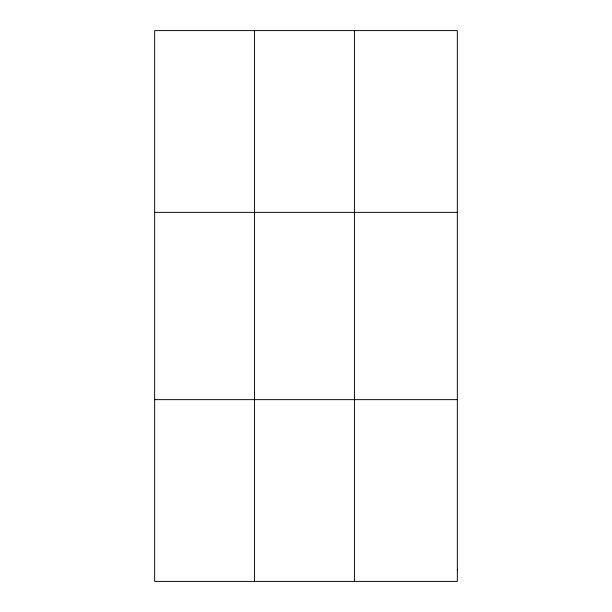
<?xml version="1.0" encoding="UTF-8"?>
<svg xmlns="http://www.w3.org/2000/svg" width="612" height="612" viewBox="0 0 612 612"><rect width="100%" height="100%" fill="white"/><g stroke="black" fill="none" stroke-linecap="round" stroke-linejoin="round"><path stroke-width="0.92" d="M254.546 581.4L254.546 30.6M354.432 581.4L354.432 30.6M154.66 212.364L457.34 212.364M154.66 399.636L457.34 399.636M457.34 570.04L457.34 581.4L154.66 581.4L154.66 30.6L457.34 30.6L457.34 570.04"/></g></svg>
